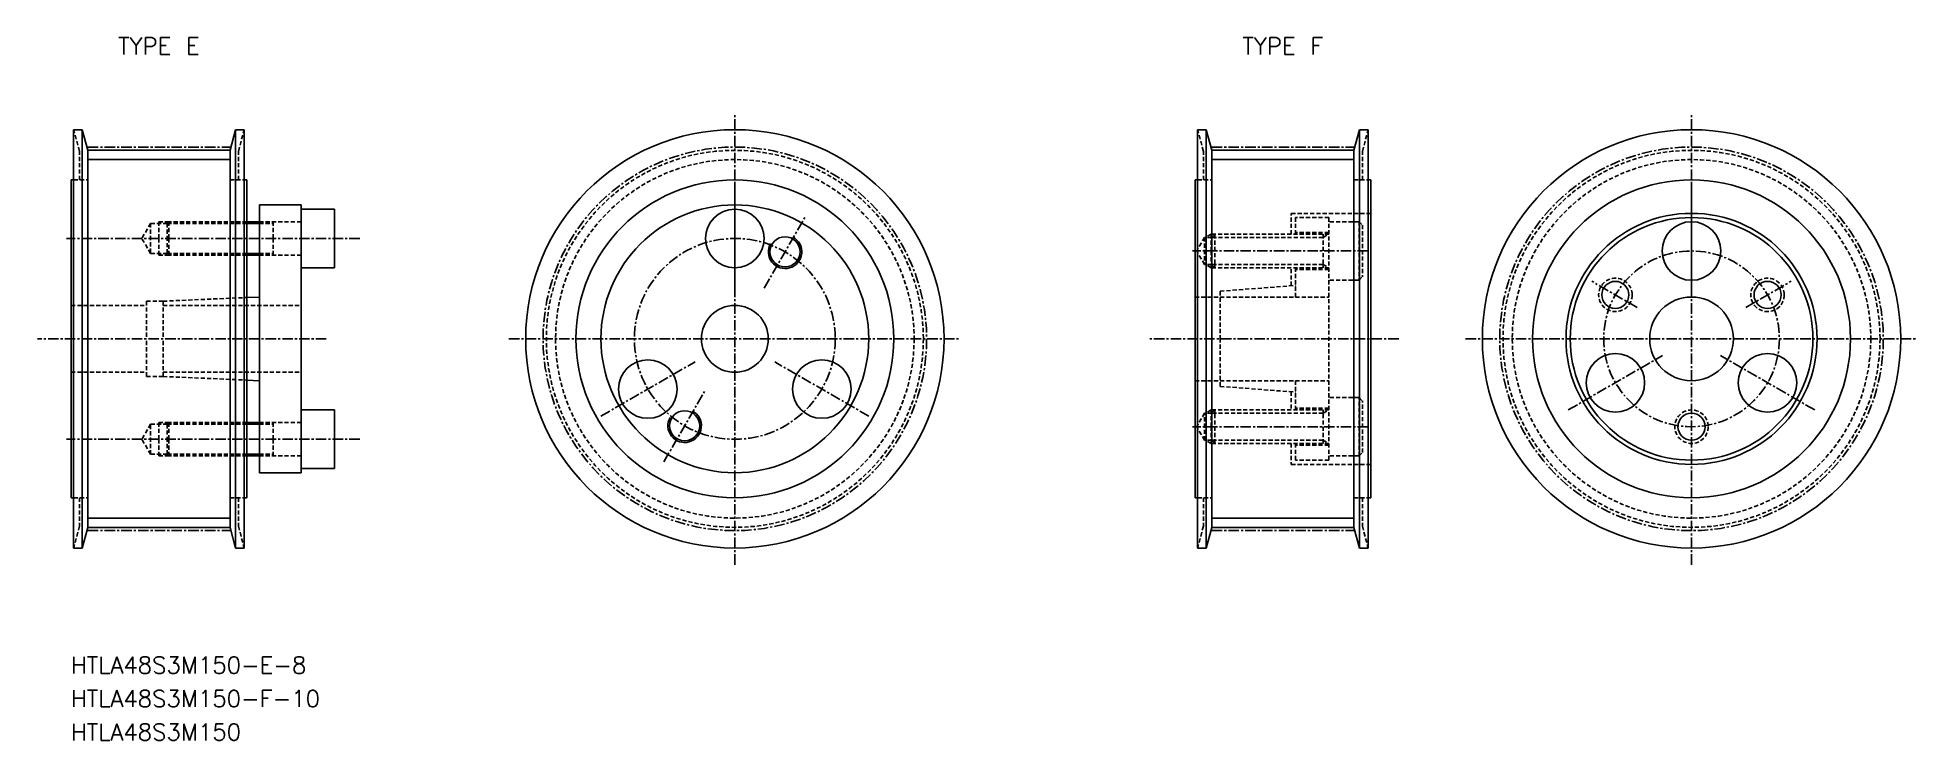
# Model space of a CAD drawing. Extents: x 8501 to 8726, y 3766 to 3850.
import ezdxf
from ezdxf.enums import TextEntityAlignment as Align

# ---------------------------------------------------------------- set-up
doc = ezdxf.new("R2010")
doc.units = 0
doc.linetypes.add('CENTER', pattern=[2, 1.25, -0.25, 0.25, -0.25])
doc.linetypes.add('DASHED', pattern=[0.75, 0.5, -0.25])
doc.layers.get('0').update_dxf_attribs({"linetype": 'CONTINUOUS'})
doc.layers.add('CENTER', color=1, linetype='CENTER')
doc.styles.add('MISUMI', font='txt.shx')

msp = doc.modelspace()

# ---------------------------------------------------------------- linework, layer by layer
at = {"color": 7, "linetype": 'CONTINUOUS'}
for p, q in [((8505.71, 3788.61), (8505.71, 3838.61)), ((8505.71, 3838.61), (8506.75, 3838.61)), ((8506.75, 3838.61), (8506.75, 3788.61)), ((8507.41, 3836.15), (8506.75, 3838.61)), ((8524.41, 3836.15), (8525.07, 3838.61)), ((8525.07, 3788.61), (8525.07, 3838.61)), ((8526.1, 3838.61), (8525.07, 3838.61)), ((8526.1, 3838.61), (8526.1, 3788.61)), ((8640.05, 3788.61), (8640.05, 3838.61)), ((8640.05, 3838.61), (8641.08, 3838.61)), ((8641.08, 3838.61), (8641.08, 3788.61)), ((8641.74, 3836.15), (8641.08, 3838.61)), ((8658.74, 3836.15), (8659.4, 3838.61)), ((8659.4, 3788.61), (8659.4, 3838.61)), ((8660.44, 3838.61), (8659.4, 3838.61)), ((8660.44, 3838.61), (8660.44, 3788.61)), ((8507.41, 3791.08), (8507.41, 3836.15)), ((8507.41, 3836.15), (8524.41, 3836.15)), ((8524.41, 3791.08), (8524.41, 3836.15)), ((8641.74, 3791.08), (8641.74, 3836.15)), ((8641.74, 3836.15), (8658.74, 3836.15)), ((8658.74, 3791.08), (8658.74, 3836.15)), ((8505.41, 3794.61), (8505.41, 3832.61)), ((8505.41, 3832.61), (8505.71, 3832.61)), ((8526.1, 3832.61), (8526.41, 3832.61)), ((8526.41, 3794.61), (8526.41, 3832.61)), ((8639.74, 3794.61), (8639.74, 3832.61)), ((8639.74, 3832.61), (8640.05, 3832.61)), ((8660.44, 3832.61), (8660.74, 3832.61)), ((8660.74, 3794.61), (8660.74, 3832.61)), ((8527.91, 3829.61), (8527.91, 3827.61)), ((8527.91, 3829.61), (8532.91, 3829.61)), ((8532.91, 3829.61), (8532.91, 3829.11)), ((8532.91, 3829.11), (8532.91, 3822.11)), ((8532.91, 3829.11), (8536.91, 3829.11)), ((8536.91, 3829.11), (8536.91, 3825.61)), ((8527.91, 3827.61), (8526.41, 3827.61)), ((8527.91, 3827.61), (8527.91, 3823.61)), ((8536.91, 3822.11), (8536.91, 3825.61)), ((8527.91, 3823.61), (8526.41, 3823.61)), ((8527.91, 3823.61), (8527.91, 3818.61)), ((8532.91, 3822.11), (8536.91, 3822.11)), ((8532.91, 3822.11), (8532.91, 3813.61)), ((8527.91, 3818.61), (8526.41, 3818.55)), ((8527.91, 3818.61), (8527.91, 3813.61)), ((8527.91, 3808.61), (8527.91, 3813.61)), ((8532.91, 3805.11), (8532.91, 3813.61)), ((8527.91, 3808.61), (8526.41, 3808.68)), ((8527.91, 3803.61), (8527.91, 3808.61)), ((8532.91, 3805.11), (8536.91, 3805.11)), ((8532.91, 3798.11), (8532.91, 3805.11)), ((8536.91, 3805.11), (8536.91, 3801.61)), ((8527.91, 3803.61), (8526.41, 3803.61)), ((8527.91, 3799.61), (8527.91, 3803.61)), ((8536.91, 3798.11), (8536.91, 3801.61)), ((8527.91, 3799.61), (8526.41, 3799.61)), ((8527.91, 3797.61), (8527.91, 3799.61)), ((8527.91, 3797.61), (8532.91, 3797.61)), ((8532.91, 3798.11), (8536.91, 3798.11)), ((8532.91, 3797.61), (8532.91, 3798.11)), ((8505.41, 3794.61), (8505.71, 3794.61)), ((8526.1, 3794.61), (8526.41, 3794.61)), ((8639.74, 3794.61), (8640.05, 3794.61)), ((8660.44, 3794.61), (8660.74, 3794.61)), ((8507.41, 3791.08), (8506.75, 3788.61)), ((8507.41, 3791.08), (8524.41, 3791.08)), ((8524.41, 3791.08), (8525.07, 3788.61)), ((8641.74, 3791.08), (8641.08, 3788.61)), ((8641.74, 3791.08), (8658.74, 3791.08)), ((8658.74, 3791.08), (8659.4, 3788.61)), ((8505.71, 3788.61), (8506.75, 3788.61)), ((8526.1, 3788.61), (8525.07, 3788.61)), ((8640.05, 3788.61), (8641.08, 3788.61)), ((8660.44, 3788.61), (8659.4, 3788.61))]:
    msp.add_line(p, q, dxfattribs=at)
at = {"color": 3, "linetype": 'DASHED'}
for p, q in [((8506.41, 3836.02), (8505.71, 3838.61)), ((8525.41, 3836.02), (8526.1, 3838.61)), ((8640.74, 3836.02), (8640.05, 3838.61)), ((8659.74, 3836.02), (8660.44, 3838.61)), ((8506.41, 3832.61), (8506.41, 3836.02)), ((8525.41, 3832.61), (8525.41, 3836.02)), ((8640.74, 3832.61), (8640.74, 3836.02)), ((8659.74, 3832.61), (8659.74, 3836.02)), ((8505.71, 3832.61), (8507.41, 3832.61)), ((8524.41, 3832.61), (8526.1, 3832.61)), ((8640.05, 3832.61), (8641.74, 3832.61)), ((8658.74, 3832.61), (8660.44, 3832.61)), ((8651.24, 3828.61), (8660.74, 3828.61)), ((8651.24, 3826.11), (8651.24, 3828.61)), ((8514.91, 3827.41), (8513.87, 3825.61)), ((8514.91, 3827.41), (8514.91, 3823.81)), ((8516.91, 3827.41), (8514.91, 3827.41)), ((8515.91, 3827.61), (8515.91, 3825.61)), ((8517.11, 3827.61), (8515.91, 3827.61)), ((8517.11, 3827.61), (8516.91, 3827.41)), ((8516.91, 3827.41), (8526.41, 3827.41)), ((8516.91, 3827.41), (8516.91, 3825.61)), ((8526.41, 3827.61), (8517.11, 3827.61)), ((8517.11, 3827.61), (8517.11, 3825.61)), ((8532.91, 3827.61), (8527.91, 3827.61)), ((8527.91, 3827.41), (8529.57, 3827.41)), ((8529.57, 3827.61), (8529.57, 3825.61)), ((8655.74, 3828.11), (8651.74, 3828.11)), ((8651.74, 3828.11), (8651.74, 3826.11)), ((8655.74, 3826.31), (8651.74, 3826.31)), ((8655.74, 3828.11), (8655.74, 3799.11)), ((8659.34, 3827.61), (8655.74, 3827.61)), ((8659.34, 3827.61), (8659.34, 3820.61)), ((8659.34, 3827.61), (8659.74, 3827.21)), ((8659.74, 3827.21), (8659.74, 3821.01)), ((8514.91, 3823.81), (8513.87, 3825.61)), ((8515.91, 3823.61), (8515.91, 3825.61)), ((8516.91, 3823.81), (8516.91, 3825.61)), ((8517.11, 3823.61), (8517.11, 3825.61)), ((8529.57, 3823.61), (8529.57, 3825.61)), ((8640.87, 3825.74), (8639.94, 3824.11)), ((8640.87, 3822.49), (8639.94, 3824.11)), ((8640.87, 3825.74), (8640.87, 3822.49)), ((8641.74, 3825.74), (8640.87, 3825.74)), ((8641.65, 3826.11), (8640.99, 3825.74)), ((8641.65, 3826.11), (8641.65, 3824.11)), ((8642.12, 3826.11), (8641.65, 3826.11)), ((8641.65, 3822.11), (8641.65, 3824.11)), ((8641.74, 3825.74), (8642.12, 3826.11)), ((8655.04, 3825.74), (8641.74, 3825.74)), ((8641.74, 3825.74), (8641.74, 3822.49)), ((8655.74, 3826.11), (8642.12, 3826.11)), ((8642.12, 3826.11), (8642.12, 3822.11)), ((8655.04, 3826.11), (8655.04, 3822.11)), ((8655.04, 3825.74), (8655.7, 3826.11)), ((8516.91, 3823.81), (8514.91, 3823.81)), ((8517.11, 3823.61), (8515.91, 3823.61)), ((8516.91, 3823.81), (8526.41, 3823.81)), ((8517.11, 3823.61), (8516.91, 3823.81)), ((8526.41, 3823.61), (8517.11, 3823.61)), ((8527.91, 3823.81), (8529.57, 3823.81)), ((8532.91, 3823.61), (8527.91, 3823.61)), ((8641.74, 3822.49), (8640.87, 3822.49)), ((8641.65, 3822.11), (8640.99, 3822.49)), ((8642.12, 3822.11), (8641.65, 3822.11)), ((8655.04, 3822.49), (8641.74, 3822.49)), ((8642.12, 3822.11), (8641.74, 3822.49)), ((8655.74, 3822.11), (8642.12, 3822.11)), ((8651.24, 3819.95), (8651.24, 3822.11)), ((8651.74, 3822.11), (8651.74, 3818.61)), ((8655.74, 3821.91), (8651.74, 3821.91)), ((8655.04, 3822.49), (8655.7, 3822.11)), ((8642.74, 3819.3), (8651.74, 3819.99)), ((8659.34, 3820.61), (8655.74, 3820.61)), ((8659.34, 3820.61), (8659.74, 3821.01)), ((8505.41, 3817.61), (8514.41, 3817.61)), ((8514.41, 3818.11), (8514.41, 3813.61)), ((8514.41, 3818.11), (8516.41, 3818.11)), ((8516.41, 3818.11), (8526.41, 3818.55)), ((8516.41, 3818.11), (8516.41, 3813.61)), ((8516.41, 3817.61), (8532.91, 3817.61)), ((8639.74, 3818.61), (8655.74, 3818.61)), ((8642.74, 3819.3), (8642.74, 3813.61)), ((8642.74, 3818.61), (8655.74, 3818.61)), ((8514.41, 3809.11), (8514.41, 3813.61)), ((8516.41, 3809.11), (8516.41, 3813.61)), ((8642.74, 3807.93), (8642.74, 3813.61)), ((8505.41, 3809.61), (8514.41, 3809.61)), ((8514.41, 3809.11), (8516.41, 3809.11)), ((8516.41, 3809.61), (8532.91, 3809.61)), ((8516.41, 3809.11), (8526.41, 3808.68)), ((8639.74, 3808.61), (8655.74, 3808.61)), ((8642.74, 3808.61), (8655.74, 3808.61)), ((8651.74, 3808.61), (8651.74, 3805.11)), ((8642.74, 3807.93), (8651.74, 3807.24)), ((8651.24, 3807.28), (8651.24, 3805.11)), ((8659.34, 3806.61), (8655.74, 3806.61)), ((8659.34, 3799.61), (8659.34, 3806.61)), ((8659.34, 3806.61), (8659.74, 3806.21)), ((8659.74, 3800.01), (8659.74, 3806.21)), ((8640.87, 3804.74), (8639.94, 3803.11)), ((8640.87, 3801.49), (8640.87, 3804.74)), ((8641.74, 3804.74), (8640.87, 3804.74)), ((8641.65, 3805.11), (8640.99, 3804.74)), ((8641.65, 3805.11), (8641.65, 3803.11)), ((8642.12, 3805.11), (8641.65, 3805.11)), ((8642.12, 3805.11), (8641.74, 3804.74)), ((8655.04, 3804.74), (8641.74, 3804.74)), ((8641.74, 3801.49), (8641.74, 3804.74)), ((8655.74, 3805.11), (8642.12, 3805.11)), ((8642.12, 3801.11), (8642.12, 3805.11)), ((8655.74, 3805.31), (8651.74, 3805.31)), ((8655.04, 3801.11), (8655.04, 3805.11)), ((8655.04, 3804.74), (8655.7, 3805.11)), ((8514.91, 3803.41), (8513.87, 3801.61)), ((8514.91, 3799.81), (8513.87, 3801.61)), ((8514.91, 3799.81), (8514.91, 3803.41)), ((8516.91, 3803.41), (8514.91, 3803.41)), ((8515.91, 3803.61), (8515.91, 3801.61)), ((8517.11, 3803.61), (8515.91, 3803.61)), ((8515.91, 3799.61), (8515.91, 3801.61)), ((8517.11, 3803.61), (8516.91, 3803.41)), ((8516.91, 3803.41), (8526.41, 3803.41)), ((8516.91, 3803.41), (8516.91, 3801.61)), ((8516.91, 3799.81), (8516.91, 3801.61)), ((8526.41, 3803.61), (8517.11, 3803.61)), ((8517.11, 3803.61), (8517.11, 3801.61)), ((8517.11, 3799.61), (8517.11, 3801.61)), ((8532.91, 3803.61), (8527.91, 3803.61)), ((8527.91, 3803.41), (8529.57, 3803.41)), ((8529.57, 3803.61), (8529.57, 3801.61)), ((8529.57, 3799.61), (8529.57, 3801.61)), ((8640.87, 3801.49), (8639.94, 3803.11)), ((8641.74, 3801.49), (8640.87, 3801.49)), ((8641.65, 3801.11), (8640.99, 3801.49)), ((8641.65, 3801.11), (8641.65, 3803.11)), ((8655.04, 3801.49), (8641.74, 3801.49)), ((8641.74, 3801.49), (8642.12, 3801.11)), ((8655.04, 3801.49), (8655.7, 3801.11)), ((8516.91, 3799.81), (8514.91, 3799.81)), ((8517.11, 3799.61), (8515.91, 3799.61)), ((8516.91, 3799.81), (8526.41, 3799.81)), ((8517.11, 3799.61), (8516.91, 3799.81)), ((8526.41, 3799.61), (8517.11, 3799.61)), ((8527.91, 3799.81), (8529.57, 3799.81)), ((8532.91, 3799.61), (8527.91, 3799.61)), ((8642.12, 3801.11), (8641.65, 3801.11)), ((8655.74, 3801.11), (8642.12, 3801.11)), ((8651.24, 3801.11), (8651.24, 3798.61)), ((8651.74, 3801.11), (8651.74, 3799.11)), ((8655.74, 3800.91), (8651.74, 3800.91)), ((8659.34, 3799.61), (8655.74, 3799.61)), ((8659.34, 3799.61), (8659.74, 3800.01)), ((8651.24, 3798.61), (8660.74, 3798.61)), ((8655.74, 3799.11), (8651.74, 3799.11)), ((8505.71, 3794.61), (8507.41, 3794.61)), ((8506.41, 3794.61), (8506.41, 3791.21)), ((8524.41, 3794.61), (8526.1, 3794.61)), ((8525.41, 3794.61), (8525.41, 3791.21)), ((8640.05, 3794.61), (8641.74, 3794.61)), ((8640.74, 3794.61), (8640.74, 3791.21)), ((8658.74, 3794.61), (8660.44, 3794.61)), ((8659.74, 3794.61), (8659.74, 3791.21)), ((8506.41, 3791.21), (8505.71, 3788.61)), ((8525.41, 3791.21), (8526.1, 3788.61)), ((8640.74, 3791.21), (8640.05, 3788.61)), ((8659.74, 3791.21), (8660.44, 3788.61))]:
    msp.add_line(p, q, dxfattribs=at)
at = {"color": 3, "linetype": 'CONTINUOUS'}
for p, q in [((8507.41, 3835.04), (8524.41, 3835.04)), ((8641.74, 3835.04), (8658.74, 3835.04)), ((8507.41, 3792.19), (8524.41, 3792.19)), ((8641.74, 3792.19), (8658.74, 3792.19))]:
    msp.add_line(p, q, dxfattribs=at)
at = {"color": 3}
for p, q in [((8527.91, 3827.41), (8526.41, 3827.41)), ((8527.91, 3823.81), (8526.41, 3823.81)), ((8527.91, 3803.41), (8526.41, 3803.41)), ((8527.91, 3799.81), (8526.41, 3799.81))]:
    msp.add_line(p, q, dxfattribs=at)
at = {"color": 7, "linetype": 'CONTINUOUS'}
for centre, radius in [((8584.74, 3813.61), 25), ((8699.08, 3813.61), 25), ((8584.74, 3813.61), 19), ((8699.08, 3813.61), 19), ((8584.74, 3813.61), 16), ((8584.74, 3813.61), 16), ((8584.74, 3825.61), 3.5), ((8699.08, 3813.61), 15), ((8699.08, 3813.61), 14.5), ((8699.08, 3824.11), 3.5), ((8590.74, 3824.01), 1.8), ((8689.98, 3818.86), 1.62), ((8708.17, 3818.86), 1.62), ((8584.74, 3813.61), 4), ((8699.08, 3813.61), 5), ((8574.35, 3807.61), 3.5), ((8595.13, 3807.61), 3.5), ((8689.98, 3808.36), 3.5), ((8708.17, 3808.36), 3.5), ((8578.74, 3803.22), 1.8), ((8699.08, 3803.11), 1.62)]:
    msp.add_circle(centre, radius, dxfattribs=at)
at = {"color": 3, "linetype": 'DASHED'}
for centre, radius in [((8584.74, 3813.61), 22.53), ((8699.08, 3813.61), 22.53), ((8584.74, 3813.61), 21.43), ((8699.08, 3813.61), 21.43), ((8689.98, 3818.86), 2), ((8708.17, 3818.86), 2), ((8699.08, 3803.11), 2)]:
    msp.add_circle(centre, radius, dxfattribs=at)
at = {"color": 3}
for centre in [(8590.74, 3824.01), (8578.74, 3803.22)]:
    msp.add_arc(centre, 2, 150, 62, dxfattribs=at)
at = {"layer": 'CENTER', "color": 1, "linetype": 'CENTER'}
for p, q in [((8584.74, 3786.61), (8584.74, 3840.61)), ((8699.08, 3786.61), (8699.08, 3840.61)), ((8507.41, 3836.53), (8524.41, 3836.53)), ((8641.74, 3836.53), (8658.74, 3836.53)), ((8584.74, 3832.11), (8584.74, 3819.11)), ((8699.08, 3832.11), (8699.08, 3819.11)), ((8588.24, 3819.68), (8593.24, 3828.34)), ((8539.91, 3825.61), (8504.87, 3825.61)), ((8660.42, 3824.11), (8639.42, 3824.11)), ((8692.58, 3817.36), (8687.17, 3820.49)), ((8705.57, 3817.36), (8710.98, 3820.49)), ((8535.91, 3813.61), (8501.41, 3813.61)), ((8557.74, 3813.61), (8611.74, 3813.61)), ((8664.08, 3813.61), (8634.08, 3813.61)), ((8672.08, 3813.61), (8726.08, 3813.61)), ((8568.72, 3804.36), (8579.98, 3810.86)), ((8600.76, 3804.36), (8589.5, 3810.86)), ((8684.35, 3805.11), (8695.61, 3811.61)), ((8713.8, 3805.11), (8702.54, 3811.61)), ((8576.24, 3798.89), (8581.24, 3807.55)), ((8539.91, 3801.61), (8504.87, 3801.61)), ((8660.42, 3803.11), (8639.42, 3803.11)), ((8507.41, 3790.69), (8524.41, 3790.69)), ((8641.74, 3790.69), (8658.74, 3790.69))]:
    msp.add_line(p, q, dxfattribs=at)
for centre, radius in [((8584.74, 3813.61), 22.92), ((8699.08, 3813.61), 22.92), ((8584.74, 3813.61), 12), ((8699.08, 3813.61), 10.5)]:
    msp.add_circle(centre, radius, dxfattribs=at)

# ---------------------------------------------------------------- texts
at = {"color": 7, "linetype": 'CONTINUOUS', "style": 'MISUMI'}
for s, p in [('TYPE E', (8515.91, 3848.61)), ('TYPE F', (8650.24, 3848.61))]:
    msp.add_text(s, height=2, dxfattribs=at).set_placement(p, align=Align.MIDDLE_CENTER)
for s, p in [('HTLA48S3M150-E-8', (8505.41, 3773.61)), ('HTLA48S3M150-F-10', (8505.41, 3769.61)), ('HTLA48S3M150', (8505.41, 3765.61))]:
    msp.add_text(s, height=2, dxfattribs=at).set_placement(p)

doc.saveas('drawing.dxf')
